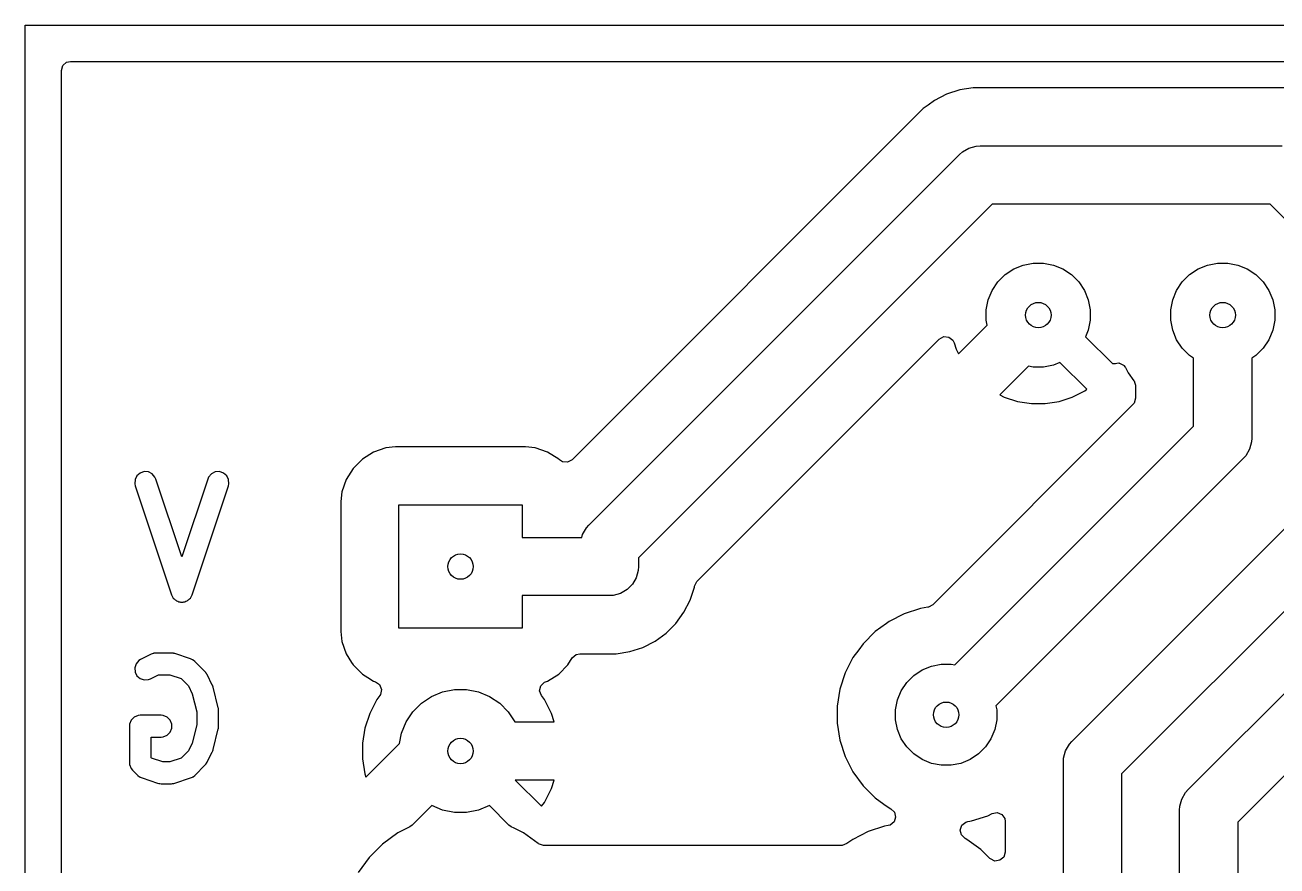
# Model space of a CAD drawing. Extents: x 116 to 150, y -102 to -78.5.
# Drawn here: x 116 to 133.25, y -90.08 to -78.5 of the extents above; entities that cross this region are included whole.
import ezdxf

# ---------------------------------------------------------------- set-up
doc = ezdxf.new("R2010")
doc.units = 0
doc.layers.add('BLACK', color=7, linetype='CONTINUOUS')

msp = doc.modelspace()

# ---------------------------------------------------------------- linework, layer by layer
at = {"layer": 'BLACK', "linetype": 'CONTINUOUS'}
for p, q in [((116, -78.5), (150, -78.5)), ((116, -102), (116, -78.5)), ((116.5005, -79.1245), (116.520185, -79.057461)), ((116.5005, -86.457553), (116.5005, -79.1245)), ((116.520185, -79.057461), (116.572989, -79.011706)), ((116.572989, -79.011706), (116.6245, -79.0005)), ((116.6245, -79.0005), (149.3755, -79.0005)), ((128.696963, -79.452854), (128.5286, -79.53864)), ((128.876681, -79.394459), (128.696963, -79.452854)), ((129.063314, -79.3649), (128.876681, -79.394459)), ((129.063319, -79.3649), (129.063314, -79.3649)), ((129.252282, -79.3649), (129.063319, -79.3649)), ((133.413881, -79.3649), (129.252282, -79.3649)), ((128.375724, -79.649712), (123.536438, -84.488998)), ((128.375725, -79.649712), (128.375724, -79.649712)), ((128.375727, -79.64971), (128.375725, -79.649712)), ((128.441379, -79.60201), (128.375727, -79.64971)), ((128.5286, -79.53864), (128.441379, -79.60201)), ((128.914295, -80.248059), (129.004726, -80.195848)), ((129.004726, -80.195848), (129.10559, -80.168822)), ((129.10559, -80.168822), (129.1578, -80.1654)), ((129.1578, -80.1654), (133.3194, -80.1654)), ((123.768857, -85.388657), (128.874957, -80.282557)), ((128.874957, -80.282557), (128.914295, -80.248059)), ((129.323486, -80.9654), (124.4517, -85.837186)), ((133.153714, -80.9654), (129.323486, -80.9654)), ((134.387118, -82.198804), (133.153714, -80.9654)), ((129.503237, -81.938432), (129.620594, -81.860017)), ((129.620594, -81.860017), (129.750995, -81.806003)), ((129.750995, -81.806003), (129.889428, -81.778467)), ((129.889428, -81.778467), (130.030572, -81.778467)), ((130.030572, -81.778467), (130.169005, -81.806003)), ((130.169005, -81.806003), (130.299406, -81.860017)), ((130.299406, -81.860017), (130.416763, -81.938432)), ((132.043237, -81.938432), (132.160594, -81.860017)), ((132.160594, -81.860017), (132.290995, -81.806003)), ((132.290995, -81.806003), (132.429428, -81.778467)), ((132.429428, -81.778467), (132.570572, -81.778467)), ((132.570572, -81.778467), (132.709005, -81.806003)), ((132.709005, -81.806003), (132.839406, -81.860017)), ((132.839406, -81.860017), (132.956763, -81.938432)), ((129.325017, -82.155594), (129.403432, -82.038237)), ((129.403432, -82.038237), (129.503237, -81.938432)), ((130.416763, -81.938432), (130.516568, -82.038237)), ((130.516568, -82.038237), (130.594983, -82.155594)), ((131.865017, -82.155594), (131.943432, -82.038237)), ((131.943432, -82.038237), (132.043237, -81.938432)), ((132.956763, -81.938432), (133.056568, -82.038237)), ((133.056568, -82.038237), (133.134983, -82.155594)), ((129.271003, -82.285995), (129.325017, -82.155594)), ((130.594983, -82.155594), (130.648997, -82.285995)), ((131.811003, -82.285995), (131.865017, -82.155594)), ((133.134983, -82.155594), (133.188997, -82.285995)), ((129.243467, -82.424428), (129.271003, -82.285995)), ((129.243467, -82.565572), (129.243467, -82.424428)), ((130.648997, -82.285995), (130.676533, -82.424428)), ((130.676533, -82.424428), (130.676533, -82.565572)), ((131.783467, -82.424428), (131.811003, -82.285995)), ((131.783467, -82.565572), (131.783467, -82.424428)), ((133.188997, -82.285995), (133.216533, -82.424428)), ((133.216533, -82.424428), (133.216533, -82.565572)), ((129.256785, -82.632529), (129.243467, -82.565572)), ((130.676533, -82.565572), (130.648997, -82.704005)), ((131.811003, -82.704005), (131.783467, -82.565572)), ((133.216533, -82.565572), (133.188997, -82.704005)), ((128.861993, -83.027321), (129.256785, -82.632529)), ((130.648997, -82.704005), (130.611964, -82.79341)), ((131.865017, -82.834406), (131.811003, -82.704005)), ((133.188997, -82.704005), (133.134983, -82.834406)), ((125.259165, -86.161797), (128.595139, -82.825823)), ((128.595139, -82.825823), (128.656458, -82.792341)), ((128.656458, -82.792341), (128.72615, -82.797325)), ((128.72615, -82.797325), (128.782083, -82.839197)), ((128.782083, -82.839197), (128.800747, -82.875188)), ((128.800747, -82.875188), (128.829383, -82.963321)), ((130.611964, -82.79341), (130.9822, -83.163646)), ((131.943432, -82.951763), (131.865017, -82.834406)), ((132.043237, -83.051568), (131.943432, -82.951763)), ((133.056568, -82.951763), (132.956763, -83.051568)), ((133.134983, -82.834406), (133.056568, -82.951763)), ((128.829383, -82.963321), (128.861993, -83.027321)), ((132.1, -83.089495), (132.043237, -83.051568)), ((132.1, -84.024314), (132.1, -83.089495)), ((132.956763, -83.051568), (132.9, -83.089495)), ((132.9, -83.089495), (132.9, -84.19)), ((129.82247, -83.198214), (129.427678, -83.593006)), ((129.889428, -83.211533), (129.82247, -83.198214)), ((130.030572, -83.211533), (129.889428, -83.211533)), ((130.169005, -83.183997), (130.030572, -83.211533)), ((130.25841, -83.146963), (130.169005, -83.183997)), ((130.628646, -83.5172), (130.25841, -83.146963)), ((130.9822, -83.163646), (131.021624, -83.160544)), ((131.021624, -83.160544), (131.039592, -83.158998)), ((131.039592, -83.158998), (131.07108, -83.154606)), ((131.07108, -83.154606), (131.074155, -83.156026)), ((131.074155, -83.156026), (131.077531, -83.155736)), ((131.077531, -83.155736), (131.105643, -83.170565)), ((131.105643, -83.170565), (131.134514, -83.183896)), ((131.134514, -83.183896), (131.137025, -83.187119)), ((131.137025, -83.187119), (131.13933, -83.188335)), ((131.13933, -83.188335), (131.157515, -83.210666)), ((131.157515, -83.210666), (131.160706, -83.215678)), ((131.160706, -83.215678), (131.199552, -83.291916)), ((131.199552, -83.291916), (131.278056, -83.399967)), ((131.278056, -83.399967), (131.280095, -83.403169)), ((131.280095, -83.403169), (131.288783, -83.433223)), ((131.288783, -83.433223), (131.299298, -83.462692)), ((131.299298, -83.462692), (131.2995, -83.469772)), ((131.2995, -83.469772), (131.2995, -83.641373)), ((129.427678, -83.593006), (129.491678, -83.625616)), ((129.491678, -83.625616), (129.674315, -83.684959)), ((130.245684, -83.684959), (130.428321, -83.625616)), ((130.428321, -83.625616), (130.599419, -83.538436)), ((130.599419, -83.538436), (130.628646, -83.517201)), ((130.628646, -83.517201), (130.628646, -83.5172)), ((131.2995, -83.641373), (131.279815, -83.708412)), ((131.263181, -83.729054), (128.506325, -86.485909)), ((129.674315, -83.684959), (129.863985, -83.715)), ((129.863985, -83.715), (130.056015, -83.715)), ((130.056015, -83.715), (130.245684, -83.684959)), ((131.279815, -83.708412), (131.263181, -83.729054)), ((128.810601, -87.313712), (132.1, -84.024314)), ((120.970745, -84.324631), (120.800476, -84.384211)), ((120.97075, -84.32463), (120.970745, -84.324631)), ((121.105039, -84.3095), (120.97075, -84.32463)), ((121.105046, -84.3095), (121.105039, -84.3095)), ((122.894954, -84.3095), (121.105046, -84.3095)), ((122.89496, -84.3095), (122.894954, -84.3095)), ((123.029249, -84.32463), (122.89496, -84.3095)), ((123.029254, -84.324631), (123.029249, -84.32463)), ((123.199523, -84.384211), (123.029254, -84.324631)), ((130.422057, -88.367757), (134.576057, -84.213757)), ((132.896578, -84.24221), (132.869552, -84.343074)), ((132.9, -84.19), (132.896578, -84.24221)), ((120.647737, -84.480184), (120.520184, -84.607737)), ((120.800476, -84.384211), (120.647737, -84.480184)), ((123.352262, -84.480184), (123.199523, -84.384211)), ((123.361076, -84.488998), (123.352262, -84.480184)), ((123.405423, -84.517499), (123.361076, -84.488998)), ((123.536438, -84.488998), (123.475115, -84.522483)), ((132.782843, -84.472842), (129.376287, -87.879398)), ((132.817341, -84.433505), (132.782843, -84.472842)), ((132.869552, -84.343074), (132.817341, -84.433505)), ((117.585489, -84.670514), (117.541275, -84.708861)), ((117.641013, -84.652006), (117.585489, -84.670514)), ((117.699394, -84.656155), (117.641013, -84.652006)), ((117.751741, -84.682329), (117.699394, -84.656155)), ((117.790088, -84.726543), (117.751741, -84.682329)), ((118.567807, -84.682328), (118.52946, -84.726543)), ((118.620155, -84.656155), (118.567807, -84.682328)), ((118.678535, -84.652005), (118.620155, -84.656155)), ((118.734059, -84.670514), (118.678535, -84.652005)), ((118.778273, -84.708861), (118.734059, -84.670514)), ((120.520184, -84.607737), (120.424211, -84.760476)), ((123.475115, -84.522483), (123.405423, -84.517499)), ((117.515101, -84.761208), (117.510952, -84.819589)), ((117.510952, -84.819589), (117.517472, -84.848262)), ((117.541275, -84.708861), (117.515101, -84.761208)), ((117.517472, -84.848262), (118.017472, -86.348262)), ((117.802076, -84.753394), (117.790088, -84.726543)), ((118.159774, -85.826486), (117.802076, -84.753394)), ((118.517472, -84.753394), (118.159774, -85.826486)), ((118.302076, -86.348262), (118.802077, -84.848262)), ((118.52946, -84.726543), (118.517472, -84.753394)), ((118.804447, -84.761208), (118.778273, -84.708861)), ((118.802077, -84.848262), (118.808597, -84.819588)), ((118.808597, -84.819588), (118.804447, -84.761208)), ((120.424211, -84.760476), (120.364631, -84.930745)), ((120.36463, -84.93075), (120.3495, -85.065039)), ((120.364631, -84.930745), (120.36463, -84.93075)), ((135.024586, -84.8966), (131.1049, -88.816286)), ((120.3495, -85.065039), (120.3495, -86.85496)), ((121.15, -86.81), (121.15, -85.11)), ((121.15, -85.11), (122.85, -85.11)), ((122.85, -85.11), (122.85, -85.56)), ((123.671008, -85.56), (123.682148, -85.518426)), ((123.682148, -85.518426), (123.734359, -85.427995)), ((123.734359, -85.427995), (123.768857, -85.388657)), ((122.85, -85.56), (123.671008, -85.56)), ((124.4517, -85.837186), (124.4517, -85.96)), ((132.023757, -89.031257), (135.239557, -85.815457)), ((124.448278, -86.01221), (124.421252, -86.113073)), ((124.4517, -85.96), (124.448278, -86.01221)), ((124.369041, -86.203505), (124.295205, -86.277341)), ((124.421252, -86.113073), (124.369041, -86.203505)), ((125.22264, -86.241118), (125.224391, -86.230063)), ((125.224391, -86.230063), (125.25432, -86.166928)), ((125.25432, -86.166928), (125.259165, -86.161797)), ((118.017472, -86.348262), (118.02946, -86.375113)), ((118.02946, -86.375113), (118.036482, -86.38321)), ((118.036482, -86.38321), (118.041275, -86.392795)), ((118.041275, -86.392795), (118.055481, -86.405116)), ((118.055481, -86.405116), (118.067807, -86.419328)), ((118.251741, -86.419327), (118.264064, -86.405118)), ((118.264064, -86.405118), (118.278273, -86.392795)), ((118.278273, -86.392795), (118.283065, -86.383209)), ((118.283065, -86.383209), (118.290088, -86.375113)), ((118.290088, -86.375113), (118.302076, -86.348262)), ((124.0517, -86.36), (122.85, -86.36)), ((122.85, -86.36), (122.85, -86.81)), ((124.10391, -86.356578), (124.0517, -86.36)), ((124.204773, -86.329552), (124.10391, -86.356578)), ((124.295205, -86.277341), (124.204773, -86.329552)), ((125.164247, -86.420832), (125.22264, -86.241118)), ((116.5005, -88.957553), (116.5005, -86.457553)), ((118.067807, -86.419328), (118.077394, -86.424121)), ((118.077394, -86.424121), (118.085489, -86.431142)), ((118.085489, -86.431142), (118.103331, -86.437089)), ((118.103331, -86.437089), (118.120155, -86.445501)), ((118.120155, -86.445501), (118.130845, -86.44626)), ((118.130845, -86.44626), (118.141013, -86.44965)), ((118.141013, -86.44965), (118.159769, -86.448317)), ((118.159769, -86.448317), (118.178535, -86.449651)), ((118.178535, -86.449651), (118.188705, -86.44626)), ((118.188705, -86.44626), (118.199394, -86.445501)), ((118.199394, -86.445501), (118.216215, -86.43709)), ((118.216215, -86.43709), (118.234059, -86.431142)), ((118.234059, -86.431142), (118.242155, -86.424119)), ((118.242155, -86.424119), (118.251741, -86.419327)), ((125.07846, -86.589199), (125.164247, -86.420832)), ((128.338634, -86.536446), (128.114005, -86.609433)), ((128.438043, -86.520701), (128.338634, -86.536446)), ((128.445002, -86.519394), (128.438043, -86.520701)), ((128.506325, -86.485909), (128.445002, -86.519394)), ((135.688086, -86.4983), (132.7066, -89.479786)), ((124.833773, -86.87569), (124.96739, -86.742073)), ((124.96739, -86.742073), (125.07846, -86.589199)), ((127.868582, -86.742075), (127.71249, -86.855483)), ((127.903566, -86.716657), (127.868582, -86.742075)), ((128.114005, -86.609433), (127.903566, -86.716657)), ((120.3495, -86.85496), (120.36463, -86.989249)), ((122.85, -86.81), (121.15, -86.81)), ((124.680899, -86.98676), (124.833773, -86.87569)), ((127.712487, -86.855485), (127.545485, -87.022487)), ((127.712488, -86.855485), (127.712487, -86.855485)), ((127.71249, -86.855483), (127.712488, -86.855485)), ((120.36463, -86.989249), (120.364631, -86.989254)), ((120.364631, -86.989254), (120.424211, -87.159523)), ((124.332818, -87.13094), (124.512532, -87.072547)), ((124.512532, -87.072547), (124.680899, -86.98676)), ((127.545483, -87.02249), (127.485862, -87.10455)), ((127.545485, -87.022488), (127.545483, -87.02249)), ((127.545485, -87.022487), (127.545485, -87.022488)), ((117.567806, -87.253758), (117.52946, -87.297973)), ((117.592692, -87.238093), (117.567806, -87.253758)), ((117.73555, -87.166664), (117.592692, -87.238093)), ((117.763013, -87.156154), (117.73555, -87.166664)), ((117.76839, -87.155771), (117.763013, -87.156154)), ((117.773368, -87.15371), (117.76839, -87.155771)), ((117.802632, -87.150828), (117.773368, -87.15371)), ((118.016917, -87.150828), (117.802632, -87.150828)), ((118.031728, -87.152286), (118.016917, -87.150828)), ((118.035678, -87.152006), (118.031728, -87.152286)), ((118.040872, -87.153187), (118.035678, -87.152006)), ((118.046181, -87.15371), (118.040872, -87.153187)), ((118.049843, -87.155227), (118.046181, -87.15371)), ((118.064351, -87.158526), (118.049843, -87.155227)), ((118.278637, -87.229954), (118.064351, -87.158526)), ((118.305488, -87.241943), (118.278637, -87.229954)), ((118.309558, -87.245473), (118.305488, -87.241943)), ((118.314538, -87.247536), (118.309558, -87.245473)), ((118.337269, -87.266191), (118.314538, -87.247536)), ((118.480126, -87.409048), (118.337269, -87.266191)), ((120.424211, -87.159523), (120.499624, -87.279541)), ((123.479816, -87.312262), (123.538713, -87.218528)), ((123.538713, -87.218528), (123.591048, -87.172237)), ((123.591048, -87.172237), (123.643707, -87.1605)), ((123.643707, -87.1605), (124.146186, -87.1605)), ((124.146186, -87.1605), (124.332818, -87.13094)), ((127.406657, -87.213566), (127.299433, -87.424003)), ((127.485862, -87.10455), (127.406657, -87.213566)), ((117.52946, -87.297973), (117.510952, -87.353495)), ((117.510952, -87.353495), (117.5151, -87.411876)), ((117.5151, -87.411876), (117.541275, -87.464225)), ((118.489566, -87.42055), (118.480126, -87.409048)), ((118.492559, -87.423146), (118.489566, -87.42055)), ((118.495397, -87.427655), (118.492559, -87.423146)), ((118.498781, -87.431778), (118.495397, -87.427655)), ((118.500297, -87.43544), (118.498781, -87.431778)), ((118.508224, -87.448032), (118.500297, -87.43544)), ((120.499624, -87.279541), (120.520184, -87.312262)), ((120.520184, -87.312262), (120.647738, -87.439816)), ((120.647738, -87.439816), (120.724108, -87.487802)), ((123.199522, -87.535789), (123.352262, -87.439816)), ((123.352262, -87.439816), (123.479816, -87.312262)), ((127.299433, -87.424003), (127.226446, -87.648631)), ((128.245925, -87.458893), (128.360022, -87.382655)), ((128.360022, -87.382655), (128.486801, -87.330142)), ((128.486801, -87.330142), (128.621388, -87.303371)), ((128.621388, -87.303371), (128.758612, -87.303371)), ((128.758612, -87.303371), (128.810601, -87.313712)), ((117.541275, -87.464225), (117.58549, -87.502571)), ((117.58549, -87.502571), (117.641012, -87.521079)), ((117.641012, -87.521079), (117.699393, -87.516931)), ((117.699393, -87.516931), (117.726856, -87.506421)), ((117.726856, -87.506421), (117.838042, -87.450828)), ((117.838042, -87.450828), (117.992577, -87.450828)), ((117.992577, -87.450828), (118.150175, -87.503361)), ((118.150175, -87.503361), (118.250782, -87.603968)), ((118.250782, -87.603968), (118.303961, -87.710327)), ((118.579653, -87.590888), (118.508224, -87.448032)), ((118.580472, -87.59303), (118.579653, -87.590888)), ((118.581117, -87.5939), (118.580472, -87.59303)), ((118.585501, -87.606171), (118.581117, -87.5939)), ((118.590162, -87.618352), (118.585501, -87.606171)), ((118.590238, -87.619432), (118.590162, -87.618352)), ((120.724108, -87.487802), (120.800479, -87.53579)), ((120.800479, -87.53579), (120.827598, -87.545279)), ((120.827598, -87.545279), (120.884375, -87.586)), ((120.884375, -87.586), (120.910123, -87.650953)), ((123.089556, -87.669401), (123.105381, -87.601347)), ((123.105381, -87.601347), (123.155487, -87.552652)), ((123.155487, -87.552652), (123.172402, -87.545279)), ((123.172402, -87.545279), (123.199519, -87.53579)), ((123.199518, -87.53579), (123.199522, -87.535789)), ((123.199519, -87.53579), (123.199518, -87.53579)), ((128.072655, -87.670022), (128.148893, -87.555925)), ((128.148893, -87.555925), (128.245925, -87.458893)), ((118.303961, -87.710327), (118.366917, -87.962148)), ((118.59101, -87.621591), (118.590238, -87.619432)), ((118.662438, -87.907305), (118.59101, -87.621591)), ((120.886964, -87.735206), (120.845376, -87.792446)), ((120.896667, -87.719514), (120.886964, -87.735206)), ((120.910123, -87.650953), (120.896667, -87.719514)), ((121.460766, -87.842941), (121.599313, -87.750367)), ((121.599313, -87.750367), (121.753258, -87.686601)), ((121.753258, -87.686601), (121.916685, -87.654093)), ((121.916685, -87.654093), (122.083315, -87.654093)), ((122.083315, -87.654093), (122.246742, -87.686601)), ((122.246742, -87.686601), (122.400687, -87.750367)), ((122.400687, -87.750367), (122.539234, -87.842941)), ((123.113036, -87.735207), (123.089556, -87.669401)), ((123.154622, -87.792445), (123.113036, -87.735207)), ((127.226446, -87.648631), (127.1895, -87.881902)), ((128.020142, -87.796801), (128.072655, -87.670022)), ((118.366917, -87.962148), (118.366917, -88.139507)), ((118.663187, -87.912376), (118.662438, -87.907305)), ((118.664035, -87.914421), (118.663187, -87.912376)), ((118.66512, -87.925443), (118.664035, -87.914421)), ((118.66674, -87.936394), (118.66512, -87.925443)), ((118.666414, -87.938581), (118.66674, -87.936394)), ((118.666917, -87.943685), (118.666414, -87.938581)), ((118.666917, -88.157971), (118.666917, -87.943685)), ((120.845376, -87.792446), (120.748904, -87.981782)), ((121.250367, -88.099313), (121.342941, -87.960766)), ((121.342941, -87.960766), (121.460766, -87.842941)), ((122.539234, -87.842941), (122.657059, -87.960766)), ((122.657059, -87.960766), (122.749633, -88.099313)), ((123.251095, -87.981782), (123.154622, -87.792445)), ((127.1895, -87.881902), (127.1895, -88.118097)), ((127.993371, -87.931388), (128.020142, -87.796801)), ((127.993371, -88.068612), (127.993371, -87.931388)), ((129.376287, -87.879398), (129.386629, -87.931388)), ((129.386629, -87.931388), (129.386629, -88.068612)), ((117.441228, -88.128707), (117.438346, -88.157971)), ((117.463626, -88.074635), (117.441228, -88.128707)), ((117.50501, -88.033251), (117.463626, -88.074635)), ((117.559082, -88.010853), (117.50501, -88.033251)), ((117.588346, -88.007971), (117.559082, -88.010853)), ((117.87406, -88.007971), (117.588346, -88.007971)), ((117.903324, -88.010853), (117.87406, -88.007971)), ((117.957396, -88.033251), (117.903324, -88.010853)), ((117.99878, -88.074635), (117.957396, -88.033251)), ((118.021178, -88.128707), (117.99878, -88.074635)), ((118.021178, -88.187235), (118.021178, -88.128707)), ((120.748904, -87.981782), (120.683242, -88.183869)), ((121.186601, -88.253258), (121.250367, -88.099313)), ((122.749633, -88.099313), (122.749918, -88.1)), ((122.749918, -88.1), (123.289506, -88.1)), ((123.289506, -88.1), (123.251095, -87.981782)), ((127.1895, -88.118097), (127.226446, -88.351368)), ((128.020142, -88.203199), (127.993371, -88.068612)), ((129.386629, -88.068612), (129.359858, -88.203199)), ((117.438346, -88.157971), (117.438346, -88.657971)), ((117.738346, -88.595839), (117.738346, -88.307971)), ((117.738346, -88.307971), (117.87406, -88.307971)), ((117.87406, -88.307971), (117.903324, -88.305089)), ((117.903324, -88.305089), (117.957396, -88.282691)), ((117.957396, -88.282691), (117.99878, -88.241307)), ((117.99878, -88.241307), (118.021178, -88.187235)), ((118.366917, -88.139507), (118.303961, -88.391328)), ((118.59101, -88.480065), (118.662438, -88.194351)), ((118.662438, -88.194351), (118.663187, -88.189279)), ((118.663187, -88.189279), (118.664035, -88.187235)), ((118.664035, -88.187235), (118.66512, -88.176212)), ((118.66512, -88.176212), (118.66674, -88.165262)), ((118.666414, -88.163074), (118.666917, -88.157971)), ((118.66674, -88.165262), (118.666414, -88.163074)), ((120.683242, -88.183872), (120.65, -88.393753)), ((120.683242, -88.183869), (120.683242, -88.183872)), ((121.157808, -88.398005), (121.186601, -88.253258)), ((128.072655, -88.329978), (128.020142, -88.203199)), ((129.359858, -88.203199), (129.307345, -88.329978)), ((118.303961, -88.391328), (118.250782, -88.497688)), ((118.590238, -88.482223), (118.59101, -88.480065)), ((120.65, -88.393753), (120.65, -88.606246)), ((120.697083, -88.85873), (121.157808, -88.398005)), ((127.226446, -88.351368), (127.299433, -88.575996)), ((128.148893, -88.444075), (128.072655, -88.329978)), ((128.245925, -88.541107), (128.148893, -88.444075)), ((129.231107, -88.444075), (129.134075, -88.541107)), ((129.307345, -88.329978), (129.231107, -88.444075)), ((130.335348, -88.497526), (130.387559, -88.407095)), ((130.387559, -88.407095), (130.422057, -88.367757)), ((117.7408, -88.598294), (117.738346, -88.595839)), ((117.898403, -88.650828), (117.7408, -88.598294)), ((117.992574, -88.650828), (117.898403, -88.650828)), ((118.150176, -88.598294), (117.992574, -88.650828)), ((118.250782, -88.497688), (118.150176, -88.598294)), ((118.500296, -88.666217), (118.508224, -88.653624)), ((118.508224, -88.653624), (118.579653, -88.510768)), ((118.579653, -88.510768), (118.580472, -88.508625)), ((118.580472, -88.508625), (118.581117, -88.507756)), ((118.581117, -88.507756), (118.585501, -88.495484)), ((118.585501, -88.495484), (118.590162, -88.483304)), ((118.590162, -88.483304), (118.590238, -88.482223)), ((120.65, -88.606246), (120.683242, -88.816127)), ((127.299433, -88.575996), (127.359047, -88.692993)), ((128.360022, -88.617345), (128.245925, -88.541107)), ((128.486801, -88.669858), (128.360022, -88.617345)), ((129.019978, -88.617345), (128.893199, -88.669858)), ((129.134075, -88.541107), (129.019978, -88.617345)), ((130.3049, -88.6506), (130.308322, -88.59839)), ((130.3049, -93.819414), (130.3049, -88.6506)), ((130.308322, -88.59839), (130.335348, -88.497527)), ((130.335348, -88.497527), (130.335348, -88.497526)), ((117.438346, -88.657971), (117.441228, -88.687235)), ((117.441228, -88.687235), (117.463626, -88.741307)), ((117.463626, -88.741307), (117.463629, -88.74131)), ((117.463629, -88.74131), (117.482279, -88.764036)), ((117.482279, -88.764036), (117.553707, -88.835465)), ((118.337269, -88.835466), (118.480126, -88.692608)), ((118.480126, -88.692608), (118.489564, -88.681106)), ((118.489564, -88.681106), (118.492559, -88.67851)), ((118.492559, -88.67851), (118.495399, -88.673996)), ((118.495399, -88.673996), (118.498781, -88.669877)), ((118.498781, -88.669877), (118.500296, -88.666217)), ((120.683242, -88.816127), (120.683242, -88.81613)), ((120.683242, -88.81613), (120.697083, -88.85873)), ((127.359047, -88.692993), (127.406657, -88.786433)), ((127.406657, -88.786433), (127.545483, -88.97751)), ((128.621388, -88.696629), (128.486801, -88.669858)), ((128.758612, -88.696629), (128.621388, -88.696629)), ((128.893199, -88.669858), (128.758612, -88.696629)), ((131.1049, -88.816286), (131.1049, -93.9851)), ((116.5005, -91.958427), (116.5005, -88.957553)), ((117.553707, -88.835465), (117.576438, -88.85412)), ((117.576438, -88.85412), (117.581414, -88.856181)), ((117.581414, -88.856181), (117.585489, -88.859715)), ((117.585489, -88.859715), (117.61234, -88.871703)), ((117.61234, -88.871703), (117.826626, -88.943131)), ((117.826626, -88.943131), (117.841138, -88.94643)), ((117.841138, -88.94643), (117.844796, -88.947946)), ((117.844796, -88.947946), (117.850098, -88.948468)), ((117.850098, -88.948468), (117.8553, -88.949651)), ((117.8553, -88.949651), (117.859254, -88.949369)), ((117.859254, -88.949369), (117.87406, -88.950828)), ((117.87406, -88.950828), (118.016917, -88.950828)), ((118.016917, -88.950828), (118.031722, -88.949369)), ((118.031722, -88.949369), (118.035677, -88.949651)), ((118.035677, -88.949651), (118.040878, -88.948468)), ((118.040878, -88.948468), (118.046181, -88.947946)), ((118.046181, -88.947946), (118.049838, -88.94643)), ((118.049838, -88.94643), (118.064351, -88.943131)), ((118.064351, -88.943131), (118.278637, -88.871703)), ((118.278637, -88.871703), (118.305488, -88.859715)), ((118.305488, -88.859715), (118.309559, -88.856183)), ((118.309559, -88.856183), (118.314539, -88.854121)), ((118.314539, -88.854121), (118.337269, -88.835466)), ((122.753553, -88.9), (123.11527, -89.261717)), ((123.289506, -88.9), (122.753553, -88.9)), ((123.251095, -89.018217), (123.289506, -88.9)), ((127.545483, -88.97751), (127.71249, -89.144517)), ((123.154622, -89.207554), (123.251095, -89.018217)), ((127.71249, -89.144517), (127.833098, -89.232144)), ((131.910022, -89.26189), (131.937048, -89.161027)), ((131.937048, -89.161026), (131.989259, -89.070595)), ((131.937048, -89.161027), (131.937048, -89.161026)), ((131.989259, -89.070595), (132.023757, -89.031257)), ((121.602569, -89.250982), (121.33282, -89.520732)), ((121.753258, -89.313399), (121.602569, -89.250982)), ((121.916685, -89.345907), (121.753258, -89.313399)), ((122.246742, -89.313399), (122.083315, -89.345907)), ((122.397429, -89.250982), (122.246742, -89.313399)), ((122.667178, -89.520732), (122.397429, -89.250982)), ((123.11527, -89.261716), (123.154622, -89.207554)), ((123.11527, -89.261717), (123.11527, -89.261716)), ((127.833098, -89.232144), (127.903568, -89.283344)), ((127.903568, -89.283344), (127.927079, -89.295323)), ((127.927079, -89.295323), (127.977875, -89.343297)), ((127.977875, -89.343297), (127.994671, -89.411117)), ((131.9066, -89.3141), (131.910022, -89.26189)), ((131.9066, -94.8983), (131.9066, -89.3141)), ((122.083315, -89.345907), (121.916685, -89.345907)), ((127.972134, -89.477253), (127.91742, -89.520705)), ((127.994671, -89.411117), (127.972134, -89.477253)), ((128.907866, -89.522745), (128.962581, -89.479294)), ((128.962581, -89.479294), (128.989817, -89.471718)), ((128.989817, -89.471718), (129.017762, -89.467291)), ((129.017762, -89.467291), (129.041368, -89.463553)), ((129.041368, -89.463553), (129.265992, -89.390568)), ((129.265992, -89.390568), (129.324105, -89.360958)), ((129.324105, -89.360958), (129.392774, -89.348062)), ((129.392774, -89.348062), (129.457515, -89.374338)), ((129.457515, -89.374338), (129.497772, -89.431445)), ((129.497772, -89.431445), (129.5044, -89.471443)), ((129.5044, -89.471443), (129.5044, -89.893011)), ((132.7066, -89.479786), (132.7066, -94.732614)), ((121.134947, -89.628366), (120.924774, -89.781066)), ((121.301435, -89.543535), (121.134947, -89.628366)), ((121.33282, -89.520732), (121.301435, -89.543535)), ((122.698564, -89.543536), (122.667178, -89.520732)), ((122.738636, -89.563954), (122.698564, -89.543536)), ((122.865051, -89.628366), (122.738636, -89.563954)), ((122.865053, -89.628367), (122.865051, -89.628366)), ((122.865054, -89.628368), (122.865053, -89.628367)), ((123.068002, -89.775818), (122.865054, -89.628368)), ((127.614003, -89.609433), (127.403563, -89.716659)), ((127.838629, -89.536447), (127.614003, -89.609433)), ((127.890185, -89.528281), (127.838629, -89.536447)), ((127.91742, -89.520705), (127.890185, -89.528281)), ((128.885328, -89.58888), (128.907866, -89.522745)), ((128.902123, -89.656701), (128.885328, -89.58888)), ((128.952919, -89.704676), (128.902123, -89.656701)), ((120.924768, -89.781071), (120.741071, -89.964768)), ((120.924774, -89.781066), (120.924768, -89.781071)), ((123.073848, -89.779815), (123.068002, -89.775818)), ((123.140887, -89.7995), (123.073848, -89.779815)), ((127.249253, -89.7995), (123.140887, -89.7995)), ((127.256332, -89.799298), (127.249253, -89.7995)), ((127.322138, -89.775818), (127.256332, -89.799298)), ((127.403563, -89.716659), (127.322138, -89.775818)), ((128.976433, -89.716657), (128.952919, -89.704676)), ((129.16751, -89.855483), (128.976433, -89.716657)), ((129.167512, -89.855485), (129.16751, -89.855483)), ((129.292719, -89.980692), (129.167512, -89.855485)), ((120.741066, -89.964774), (120.588368, -90.174945)), ((120.741071, -89.964768), (120.741066, -89.964774)), ((129.299197, -89.986724), (129.292719, -89.980692)), ((129.362753, -90.015749), (129.299197, -89.986724)), ((129.431911, -90.005805), (129.362753, -90.015749)), ((129.484715, -89.96005), (129.431911, -90.005805)), ((129.5044, -89.893011), (129.484715, -89.96005))]:
    msp.add_line(p, q, dxfattribs=at)
at = {"layer": 'BLACK'}
for centre in [(129.96, -82.495), (132.5, -82.495), (122, -85.96), (128.69, -88), (122, -88.5)]:
    msp.add_circle(centre, 0.175, dxfattribs=at)
at = {"layer": 'WHITE'}
for centre in [(129.96, -82.495), (132.5, -82.495), (122, -85.96), (128.69, -88), (122, -88.5)]:
    msp.add_circle(centre, 0.175, dxfattribs=at)

doc.saveas('drawing.dxf')
